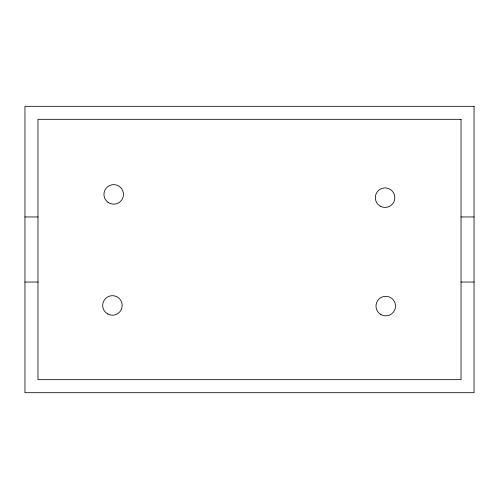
<?xml version="1.0" encoding="UTF-8"?>
<svg xmlns="http://www.w3.org/2000/svg" width="499" height="499" viewBox="0 0 499 499"><rect width="100%" height="100%" fill="white"/><g stroke="black" fill="none" stroke-linecap="round" stroke-linejoin="round"><path stroke-width="0.75" d="M24.95 216.959L37.968 216.959M461.032 216.959L474.05 216.959M24.95 282.041L37.968 282.041M461.032 282.041L474.05 282.041M474.05 106.306L24.95 106.306L24.95 392.694L474.05 392.694L474.05 106.306M461.032 119.323L37.968 119.323L37.968 379.677L461.032 379.677L461.032 119.323M380.868 314.532A9.762 9.762 0 0 0 395.514 306.08A9.762 9.762 0 0 0 380.868 297.622A9.762 9.762 0 0 0 380.868 314.532M380.201 206.131A9.762 9.762 0 0 0 394.846 197.673A9.762 9.762 0 0 0 380.201 189.221A9.762 9.762 0 0 0 380.201 206.131M107.553 313.896A9.762 9.762 0 0 0 122.199 305.438A9.762 9.762 0 0 0 107.553 296.986A9.762 9.762 0 0 0 107.553 313.896M108.04 202.351A9.762 9.762 0 0 0 123.428 195.334A9.762 9.762 0 0 0 109.655 185.516A9.762 9.762 0 0 0 108.04 202.351"/></g></svg>
